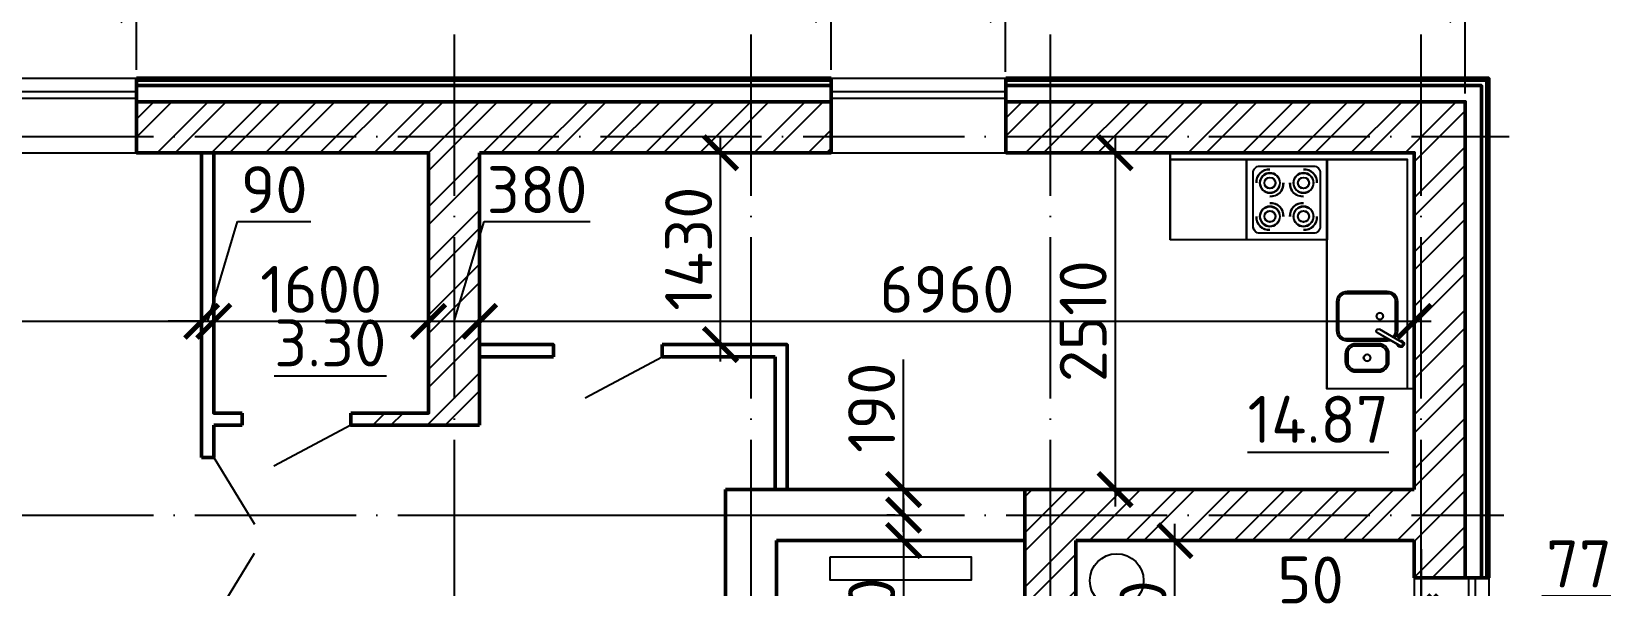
# Model space of a CAD drawing. Header units: millimetres. Extents: x -121275 to -95372, y 16759 to 40426.
# Drawn here: x -118445.9 to -118329, y 39531.3 to 39572.6 of the extents above; entities that cross this region are included whole.
import ezdxf

# ---------------------------------------------------------------- set-up
doc = ezdxf.new("R2010")
doc.units = ezdxf.units.MM
doc.header["$LTSCALE"] = 0.5
doc.linetypes.add('ACAD_ISO04W100', pattern=[30, 24, -3, 0, -3])
for name, color, linetype in [('kuhnja', 190, 'Continuous'), ('оси', 7, 'ACAD_ISO04W100'), ('размеры', 7, 'Continuous'), ('тонкие', 7, 'Continuous')]:
    doc.layers.add(name, color=color, linetype=linetype)
doc.layers.add('построения', color=6, linetype='Continuous', lineweight=25)
doc.layers.add('ТОНКИЕе', color=7, linetype='Continuous', lineweight=25)
doc.styles.add('Наклонный', font='isocpeur.ttf', dxfattribs={"height": 3.5})
doc.dimstyles.new('СТРОИТЕЛЬНЫЙ', dxfattribs={"dimtxt": 3.5, "dimasz": 2.5, "dimexe": 1.25, "dimexo": 0.625, "dimtad": 1, "dimdec": 0, "dimlfac": 100, "dimdsep": 46, "dimtxsty": 'Наклонный', "dimblk1": 'ARCHTICK', "dimblk2": 'ARCHTICK', "dimsah": 1, "dimcen": 0, "dimdle": 1.25, "dimadec": 0, "dimazin": 0, "dimtfac": 0.75, "dimtdec": 0, "dimtmove": 0, "dimatfit": 3, "dimldrblk": 'ARCHTICK', "dimfxl": 1, "dimtolj": 1, "dimtzin": 0, "dimarcsym": 0})

# ---------------------------------------------------------------- blocks, each defined once
blk = doc.blocks.new('_ArchTick')
at = {"color": 0, "linetype": 'ByBlock', "const_width": 0.15}
blk.add_lwpolyline([(-0.5, -0.5), (0.5, 0.5)], dxfattribs=at)
blk = doc.blocks.new('*D621')
at = {"layer": 'Defpoints', "color": 0, "transparency": 16777216}
for p in [(-118380.98, 39538.49), (-118368.04, 39538.49), (-118415.22, 39536.59)]:
    blk.add_point(p, dxfattribs=at)
at = {"layer": 'размеры', "color": 0, "lineweight": -2, "transparency": 16777216}
for p, q in [((-118380.98, 39538.49), (-118380.98, 39548.19)), ((-118368.66, 39538.49), (-118382.23, 39538.49)), ((-118380.98, 39535.34), (-118380.98, 39538.49)), ((-118414.59, 39536.59), (-118379.73, 39536.59))]:
    blk.add_line(p, q, dxfattribs=at)
at = {"layer": 'размеры', "color": 0, "lineweight": -2, "transparency": 16777216, "xscale": 2.5, "yscale": 2.5, "zscale": 2.5}
for p, rotation in [((-118380.98, 39538.49), 90), ((-118380.98, 39536.59), 270)]:
    blk.add_blockref('_ArchTick', p, dxfattribs=dict(at, rotation=rotation))
at = {"layer": 'размеры', "color": 0, "transparency": 16777216, "insert": (-118383.36, 39544.59), "char_height": 3.5, "attachment_point": 5, "rotation": 90, "style": 'Наклонный'}
blk.add_mtext('\\A1;190', dxfattribs=at)
blk = doc.blocks.new('*D622')
at = {"layer": 'Defpoints', "color": 0, "transparency": 16777216}
for p in [(-118380.98, 39536.59), (-118390.45, 39534.69), (-118380.98, 39534.69)]:
    blk.add_point(p, dxfattribs=at)
at = {"layer": 'размеры', "color": 0, "lineweight": -2, "transparency": 16777216}
for p, q in [((-118380.98, 39537.84), (-118380.98, 39534.69)), ((-118381.61, 39536.59), (-118382.23, 39536.59)), ((-118389.83, 39534.69), (-118379.73, 39534.69)), ((-118380.98, 39534.69), (-118380.98, 39524.99))]:
    blk.add_line(p, q, dxfattribs=at)
at = {"layer": 'размеры', "color": 0, "lineweight": -2, "transparency": 16777216, "xscale": 2.5, "yscale": 2.5, "zscale": 2.5}
for p, rotation in [((-118380.98, 39536.59), 90), ((-118380.98, 39534.69), 270)]:
    blk.add_blockref('_ArchTick', p, dxfattribs=dict(at, rotation=rotation))
at = {"layer": 'размеры', "color": 0, "transparency": 16777216, "insert": (-118383.36, 39528.59), "char_height": 3.5, "attachment_point": 5, "rotation": 90, "style": 'Наклонный'}
blk.add_mtext('\\A1;190', dxfattribs=at)
blk = doc.blocks.new('*D623')
at = {"layer": 'Defpoints', "color": 0, "transparency": 16777216}
for p in [(-118342.95, 39534.69), (-118342.45, 39534.69), (-118342.95, 39529.39)]:
    blk.add_point(p, dxfattribs=at)
at = {"layer": 'размеры', "color": 0, "lineweight": -2, "transparency": 16777216}
for p, q in [((-118342.95, 39534.06), (-118342.95, 39528.14)), ((-118342.45, 39534.06), (-118342.45, 39528.14)), ((-118342.95, 39529.39), (-118353.4, 39529.39)), ((-118342.45, 39529.39), (-118342.95, 39529.39)), ((-118342.45, 39529.39), (-118339.95, 39529.39))]:
    blk.add_line(p, q, dxfattribs=at)
at = {"layer": 'размеры', "color": 0, "lineweight": -2, "transparency": 16777216, "xscale": 2.5, "yscale": 2.5, "zscale": 2.5}
blk.add_blockref('_ArchTick', (-118342.95, 39529.39), dxfattribs=at)
at = {"layer": 'размеры', "color": 0, "lineweight": -2, "transparency": 16777216, "xscale": 2.5, "yscale": 2.5, "zscale": 2.5, "rotation": 180}
blk.add_blockref('_ArchTick', (-118342.45, 39529.39), dxfattribs=at)
at = {"layer": 'размеры', "color": 0, "transparency": 16777216, "insert": (-118350.68, 39531.76), "char_height": 3.5, "attachment_point": 5, "style": 'Наклонный'}
blk.add_mtext('\\A1;50', dxfattribs=at)
blk = doc.blocks.new('16')
at = {"layer": 'kuhnja', "color": 6, "linetype": 'Continuous'}
for p, q in [((1575831, -196148), (1574071, -196148)), ((1574071, -196148), (1574071, -196798)), ((1574071, -196198), (1575781, -196198)), ((1575781, -197965), (1575781, -196198)), ((1575831, -197965), (1575831, -196148)), ((1574071, -196798), (1575181, -196798)), ((1575181, -196798), (1575181, -197965)), ((1575181, -197965), (1575831, -197965))]:
    blk.add_line(p, q, dxfattribs=at)
at = {"layer": 'kuhnja', "color": 6}
for p, q in [((1574393, -196257), (1574489, -196423)), ((1574419, -196242), (1574515, -196408))]:
    blk.add_line(p, q, dxfattribs=at)
at = {"layer": 'kuhnja', "color": 6, "ltscale": 600}
for p, q in [((1575181, -196798), (1575181, -197398)), ((1575781, -196798), (1575181, -196798)), ((1575231, -196898), (1575231, -197298)), ((1575681, -196848), (1575281, -196848)), ((1575731, -197298), (1575731, -196898)), ((1575781, -197398), (1575781, -196798)), ((1575281, -197348), (1575681, -197348)), ((1575181, -197398), (1575781, -197398))]:
    blk.add_line(p, q, dxfattribs=at)
at = {"layer": 'kuhnja', "color": 6}
for points in [[(1574503, -196724), (1574723, -196724, 0.414214), (1574798, -196649), (1574798, -196349, 0.414214), (1574723, -196274), (1574503, -196274, 0.19677), (1574450, -196296)], [(1574503, -196709), (1574723, -196709, 0.414214), (1574783, -196649), (1574783, -196349, 0.414214), (1574723, -196289), (1574503, -196289, 0.213804), (1574458, -196309)], [(1574432, -196325, 0.084828), (1574428, -196349), (1574428, -196649, 0.414214), (1574503, -196724)], [(1574443, -196344, 0.024245), (1574443, -196349), (1574443, -196649, 0.414214), (1574503, -196709)]]:
    blk.add_lwpolyline(points, format="xyb", dxfattribs=at)
for points in [[(1574273, -196339), (1574333, -196339, -0.414214), (1574408, -196414), (1574408, -196584, -0.414214), (1574333, -196659), (1574273, -196659, -0.414214), (1574198, -196584), (1574198, -196414, -0.414214)], [(1574273, -196354), (1574333, -196354, -0.414214), (1574393, -196414), (1574393, -196584, -0.414214), (1574333, -196644), (1574273, -196644, -0.414214), (1574213, -196584), (1574213, -196414, -0.414214)]]:
    blk.add_lwpolyline(points, format="xyb", close=True, dxfattribs=at)
for centre in [(1574613, -196404), (1574303, -196499)]:
    blk.add_circle(centre, 25, dxfattribs=at)
at = {"layer": 'kuhnja', "color": 6, "ltscale": 600}
for centre in [(1575356, -196973), (1575606, -196973), (1575356, -197223), (1575606, -197223)]:
    blk.add_circle(centre, 75, dxfattribs=at)
at = {"layer": 'kuhnja', "color": 6}
for centre, radius, start, end in [((1574406, -196249), 25, 336.8699, 263.1301), ((1574406, -196249), 15, 30, 210), ((1574502, -196416), 15, 210, 30)]:
    blk.add_arc(centre, radius, start, end, dxfattribs=at)
at = {"layer": 'kuhnja', "color": 6, "ltscale": 600}
for centre, radius, start, end in [((1575281, -196898), 50, 90, 180), ((1575348, -196966), 93, 85.4974, 184.5026), ((1575356, -196973), 73.8, 0, 180), ((1575606, -196973), 73.8, 0, 180), ((1575613, -196966), 93, 355.4974, 94.5026), ((1575681, -196898), 50, 0, 90), ((1575356, -196973), 73.8, 180, 0), ((1575356, -196973), 41.3, 0, 180), ((1575356, -196973), 41.3, 180, 0), ((1575363, -196981), 93, 265.4974, 4.5026), ((1575598, -196981), 93, 175.4974, 274.5026), ((1575606, -196973), 73.8, 180, 0), ((1575606, -196973), 41.3, 0, 180), ((1575606, -196973), 41.3, 180, 0), ((1575363, -197216), 93, 355.4974, 94.5026), ((1575598, -197216), 93, 85.4974, 184.5026), ((1575348, -197231), 93, 175.4974, 274.5026), ((1575356, -197223), 73.8, 0, 180), ((1575356, -197223), 73.8, 180, 0), ((1575356, -197223), 41.3, 0, 180), ((1575356, -197223), 41.3, 180, 0), ((1575606, -197223), 73.8, 0, 180), ((1575606, -197223), 73.8, 180, 0), ((1575606, -197223), 41.3, 0, 180), ((1575606, -197223), 41.3, 180, 0), ((1575613, -197231), 93, 265.4974, 4.5026), ((1575281, -197298), 50, 180, 270), ((1575681, -197298), 50, 270, 0)]:
    blk.add_arc(centre, radius, start, end, dxfattribs=at)
blk = doc.blocks.new('*D792')
at = {"layer": 'Defpoints', "color": 0, "transparency": 16777216}
for p in [(-118438.1, 39574.62), (-118438.1, 39569.14), (-118459.1, 39567.64)]:
    blk.add_point(p, dxfattribs=at)
at = {"layer": 'размеры', "color": 0, "lineweight": -2, "transparency": 16777216}
for p, q in [((-118459.1, 39568.26), (-118459.1, 39575.87)), ((-118438.1, 39569.76), (-118438.1, 39575.87)), ((-118460.35, 39574.62), (-118436.85, 39574.62))]:
    blk.add_line(p, q, dxfattribs=at)
at = {"layer": 'размеры', "color": 0, "lineweight": -2, "transparency": 16777216, "xscale": 2.5, "yscale": 2.5, "zscale": 2.5, "rotation": 180}
blk.add_blockref('_ArchTick', (-118459.1, 39574.62), dxfattribs=at)
at = {"layer": 'размеры', "color": 0, "lineweight": -2, "transparency": 16777216, "xscale": 2.5, "yscale": 2.5, "zscale": 2.5}
blk.add_blockref('_ArchTick', (-118438.1, 39574.62), dxfattribs=at)
at = {"layer": 'размеры', "color": 0, "transparency": 16777216, "insert": (-118448.6, 39577), "char_height": 3.5, "attachment_point": 5, "style": 'Наклонный'}
blk.add_mtext('\\A1;2100', dxfattribs=at)
blk = doc.blocks.new('*D793')
at = {"layer": 'Defpoints', "color": 0, "transparency": 16777216}
for p in [(-118386.38, 39574.62), (-118438.1, 39569.14), (-118386.38, 39569.14)]:
    blk.add_point(p, dxfattribs=at)
at = {"layer": 'размеры', "color": 0, "lineweight": -2, "transparency": 16777216}
for p, q in [((-118438.1, 39569.76), (-118438.1, 39575.87)), ((-118386.38, 39569.76), (-118386.38, 39575.87)), ((-118439.35, 39574.62), (-118385.13, 39574.62))]:
    blk.add_line(p, q, dxfattribs=at)
at = {"layer": 'размеры', "color": 0, "lineweight": -2, "transparency": 16777216, "xscale": 2.5, "yscale": 2.5, "zscale": 2.5, "rotation": 180}
blk.add_blockref('_ArchTick', (-118438.1, 39574.62), dxfattribs=at)
at = {"layer": 'размеры', "color": 0, "lineweight": -2, "transparency": 16777216, "xscale": 2.5, "yscale": 2.5, "zscale": 2.5}
blk.add_blockref('_ArchTick', (-118386.38, 39574.62), dxfattribs=at)
at = {"layer": 'размеры', "color": 0, "transparency": 16777216, "insert": (-118412.24, 39577), "char_height": 3.5, "attachment_point": 5, "style": 'Наклонный'}
blk.add_mtext('\\A1;5190', dxfattribs=at)
blk = doc.blocks.new('*D794')
at = {"layer": 'Defpoints', "color": 0, "transparency": 16777216}
for p in [(-118373.38, 39574.62), (-118386.38, 39569.14), (-118373.38, 39568.99)]:
    blk.add_point(p, dxfattribs=at)
at = {"layer": 'размеры', "color": 0, "lineweight": -2, "transparency": 16777216}
for p, q in [((-118386.38, 39569.76), (-118386.38, 39575.87)), ((-118373.38, 39569.61), (-118373.38, 39575.87)), ((-118387.63, 39574.62), (-118372.13, 39574.62))]:
    blk.add_line(p, q, dxfattribs=at)
at = {"layer": 'размеры', "color": 0, "lineweight": -2, "transparency": 16777216, "xscale": 2.5, "yscale": 2.5, "zscale": 2.5, "rotation": 180}
blk.add_blockref('_ArchTick', (-118386.38, 39574.62), dxfattribs=at)
at = {"layer": 'размеры', "color": 0, "lineweight": -2, "transparency": 16777216, "xscale": 2.5, "yscale": 2.5, "zscale": 2.5}
blk.add_blockref('_ArchTick', (-118373.38, 39574.62), dxfattribs=at)
at = {"layer": 'размеры', "color": 0, "transparency": 16777216, "insert": (-118379.88, 39577), "char_height": 3.5, "attachment_point": 5, "style": 'Наклонный'}
blk.add_mtext('\\A1;1300', dxfattribs=at)
blk = doc.blocks.new('*D795')
at = {"layer": 'Defpoints', "color": 0, "transparency": 16777216}
for p in [(-118339.15, 39574.62), (-118373.38, 39568.99), (-118339.15, 39567.39)]:
    blk.add_point(p, dxfattribs=at)
at = {"layer": 'размеры', "color": 0, "lineweight": -2, "transparency": 16777216}
for p, q in [((-118373.38, 39569.61), (-118373.38, 39575.87)), ((-118339.15, 39568.01), (-118339.15, 39575.87)), ((-118374.63, 39574.62), (-118337.9, 39574.62))]:
    blk.add_line(p, q, dxfattribs=at)
at = {"layer": 'размеры', "color": 0, "lineweight": -2, "transparency": 16777216, "xscale": 2.5, "yscale": 2.5, "zscale": 2.5, "rotation": 180}
blk.add_blockref('_ArchTick', (-118373.38, 39574.62), dxfattribs=at)
at = {"layer": 'размеры', "color": 0, "lineweight": -2, "transparency": 16777216, "xscale": 2.5, "yscale": 2.5, "zscale": 2.5}
blk.add_blockref('_ArchTick', (-118339.15, 39574.62), dxfattribs=at)
at = {"layer": 'размеры', "color": 0, "transparency": 16777216, "insert": (-118356.27, 39577), "char_height": 3.5, "attachment_point": 5, "style": 'Наклонный'}
blk.add_mtext('\\A1;3370', dxfattribs=at)
blk = doc.blocks.new('*D796')
at = {"layer": 'Defpoints', "color": 0, "transparency": 16777216}
for p in [(-118331.99, 39526.12), (-118339.15, 39519.99), (-118331.99, 39519.99)]:
    blk.add_point(p, dxfattribs=at)
at = {"layer": 'размеры', "color": 0, "lineweight": -2, "transparency": 16777216}
for p, q in [((-118335.57, 39526.12), (-118333.43, 39530.58)), ((-118333.43, 39530.58), (-118325.53, 39530.58)), ((-118339.15, 39520.61), (-118339.15, 39527.37)), ((-118331.99, 39520.61), (-118331.99, 39527.37)), ((-118340.4, 39526.12), (-118330.74, 39526.12))]:
    blk.add_line(p, q, dxfattribs=at)
at = {"layer": 'размеры', "color": 0, "lineweight": -2, "transparency": 16777216, "xscale": 2.5, "yscale": 2.5, "zscale": 2.5, "rotation": 180}
blk.add_blockref('_ArchTick', (-118339.15, 39526.12), dxfattribs=at)
at = {"layer": 'размеры', "color": 0, "lineweight": -2, "transparency": 16777216, "xscale": 2.5, "yscale": 2.5, "zscale": 2.5}
blk.add_blockref('_ArchTick', (-118331.99, 39526.12), dxfattribs=at)
at = {"layer": 'размеры', "color": 0, "transparency": 16777216, "insert": (-118329.48, 39532.95), "char_height": 3.5, "attachment_point": 5, "style": 'Наклонный'}
blk.add_mtext('\\A1;770', dxfattribs=at)
blk = doc.blocks.new('*D843')
at = {"layer": 'Defpoints', "color": 0, "transparency": 16777216}
for p in [(-118485.25, 39563.59), (-118433.25, 39563.59), (-118433.25, 39551.03)]:
    blk.add_point(p, dxfattribs=at)
at = {"layer": 'размеры', "color": 0, "lineweight": -2, "transparency": 16777216}
for p, q in [((-118485.25, 39562.96), (-118485.25, 39549.78)), ((-118433.25, 39562.96), (-118433.25, 39549.78)), ((-118486.5, 39551.03), (-118432, 39551.03))]:
    blk.add_line(p, q, dxfattribs=at)
at = {"layer": 'размеры', "color": 0, "lineweight": -2, "transparency": 16777216, "xscale": 2.5, "yscale": 2.5, "zscale": 2.5, "rotation": 180}
blk.add_blockref('_ArchTick', (-118485.25, 39551.03), dxfattribs=at)
at = {"layer": 'размеры', "color": 0, "lineweight": -2, "transparency": 16777216, "xscale": 2.5, "yscale": 2.5, "zscale": 2.5}
blk.add_blockref('_ArchTick', (-118433.25, 39551.03), dxfattribs=at)
at = {"layer": 'размеры', "color": 0, "transparency": 16777216, "insert": (-118459.25, 39553.41), "char_height": 3.5, "attachment_point": 5, "style": 'Наклонный'}
blk.add_mtext('\\A1;5200', dxfattribs=at)
blk = doc.blocks.new('*D844')
at = {"layer": 'Defpoints', "color": 0, "transparency": 16777216}
for p in [(-118433.25, 39563.59), (-118432.35, 39551.03), (-118432.35, 39551.03)]:
    blk.add_point(p, dxfattribs=at)
at = {"layer": 'размеры', "color": 0, "lineweight": -2, "transparency": 16777216}
for p, q in [((-118433.25, 39562.96), (-118433.25, 39549.78)), ((-118432.8, 39551.03), (-118430.57, 39558.47)), ((-118430.57, 39558.47), (-118425.12, 39558.47)), ((-118432.35, 39551.66), (-118432.35, 39552.28)), ((-118433.25, 39551.03), (-118435.75, 39551.03)), ((-118433.25, 39551.03), (-118432.35, 39551.03)), ((-118433.25, 39551.03), (-118432.35, 39551.03)), ((-118432.35, 39551.03), (-118429.85, 39551.03))]:
    blk.add_line(p, q, dxfattribs=at)
at = {"layer": 'размеры', "color": 0, "lineweight": -2, "transparency": 16777216, "xscale": 2.5, "yscale": 2.5, "zscale": 2.5}
blk.add_blockref('_ArchTick', (-118433.25, 39551.03), dxfattribs=at)
at = {"layer": 'размеры', "color": 0, "lineweight": -2, "transparency": 16777216, "xscale": 2.5, "yscale": 2.5, "zscale": 2.5, "rotation": 180}
blk.add_blockref('_ArchTick', (-118432.35, 39551.03), dxfattribs=at)
at = {"layer": 'размеры', "color": 0, "transparency": 16777216, "insert": (-118427.85, 39560.84), "char_height": 3.5, "attachment_point": 5, "style": 'Наклонный'}
blk.add_mtext('\\A1;90', dxfattribs=at)
blk = doc.blocks.new('*D845')
at = {"layer": 'Defpoints', "color": 0, "transparency": 16777216}
for p in [(-118416.35, 39553.89), (-118432.35, 39551.03), (-118416.35, 39551.03)]:
    blk.add_point(p, dxfattribs=at)
at = {"layer": 'размеры', "color": 0, "lineweight": -2, "transparency": 16777216}
for p, q in [((-118416.35, 39553.26), (-118416.35, 39549.78)), ((-118432.35, 39551.66), (-118432.35, 39552.28)), ((-118433.6, 39551.03), (-118415.1, 39551.03))]:
    blk.add_line(p, q, dxfattribs=at)
at = {"layer": 'размеры', "color": 0, "lineweight": -2, "transparency": 16777216, "xscale": 2.5, "yscale": 2.5, "zscale": 2.5, "rotation": 180}
blk.add_blockref('_ArchTick', (-118432.35, 39551.03), dxfattribs=at)
at = {"layer": 'размеры', "color": 0, "lineweight": -2, "transparency": 16777216, "xscale": 2.5, "yscale": 2.5, "zscale": 2.5}
blk.add_blockref('_ArchTick', (-118416.35, 39551.03), dxfattribs=at)
at = {"layer": 'размеры', "color": 0, "transparency": 16777216, "insert": (-118424.35, 39553.41), "char_height": 3.5, "attachment_point": 5, "style": 'Наклонный'}
blk.add_mtext('\\A1;1600', dxfattribs=at)
blk = doc.blocks.new('*D846')
at = {"layer": 'Defpoints', "color": 0, "transparency": 16777216}
for p in [(-118416.35, 39553.89), (-118412.55, 39551.03), (-118412.55, 39549.29)]:
    blk.add_point(p, dxfattribs=at)
at = {"layer": 'размеры', "color": 0, "lineweight": -2, "transparency": 16777216}
for p, q in [((-118414.45, 39551.03), (-118412.22, 39558.47)), ((-118412.22, 39558.47), (-118404.32, 39558.47)), ((-118416.35, 39553.26), (-118416.35, 39549.78)), ((-118412.55, 39549.91), (-118412.55, 39552.28)), ((-118417.6, 39551.03), (-118411.3, 39551.03))]:
    blk.add_line(p, q, dxfattribs=at)
at = {"layer": 'размеры', "color": 0, "lineweight": -2, "transparency": 16777216, "xscale": 2.5, "yscale": 2.5, "zscale": 2.5, "rotation": 180}
blk.add_blockref('_ArchTick', (-118416.35, 39551.03), dxfattribs=at)
at = {"layer": 'размеры', "color": 0, "lineweight": -2, "transparency": 16777216, "xscale": 2.5, "yscale": 2.5, "zscale": 2.5}
blk.add_blockref('_ArchTick', (-118412.55, 39551.03), dxfattribs=at)
at = {"layer": 'размеры', "color": 0, "transparency": 16777216, "insert": (-118408.27, 39560.84), "char_height": 3.5, "attachment_point": 5, "style": 'Наклонный'}
blk.add_mtext('\\A1;380', dxfattribs=at)
blk = doc.blocks.new('*D847')
at = {"layer": 'Defpoints', "color": 0, "transparency": 16777216}
for p in [(-118342.95, 39551.04), (-118342.95, 39551.03), (-118412.55, 39549.29)]:
    blk.add_point(p, dxfattribs=at)
at = {"layer": 'размеры', "color": 0, "lineweight": -2, "transparency": 16777216}
for p, q in [((-118412.55, 39549.91), (-118412.55, 39552.28)), ((-118413.8, 39551.03), (-118341.7, 39551.03)), ((-118342.95, 39550.41), (-118342.95, 39549.78))]:
    blk.add_line(p, q, dxfattribs=at)
at = {"layer": 'размеры', "color": 0, "lineweight": -2, "transparency": 16777216, "xscale": 2.5, "yscale": 2.5, "zscale": 2.5, "rotation": 180}
blk.add_blockref('_ArchTick', (-118412.55, 39551.03), dxfattribs=at)
at = {"layer": 'размеры', "color": 0, "lineweight": -2, "transparency": 16777216, "xscale": 2.5, "yscale": 2.5, "zscale": 2.5}
blk.add_blockref('_ArchTick', (-118342.95, 39551.03), dxfattribs=at)
at = {"layer": 'размеры', "color": 0, "transparency": 16777216, "insert": (-118377.75, 39553.41), "char_height": 3.5, "attachment_point": 5, "style": 'Наклонный'}
blk.add_mtext('\\A1;6960', dxfattribs=at)
blk = doc.blocks.new('*D865')
at = {"layer": 'Defpoints', "color": 0, "transparency": 16777216}
for p in [(-118368.15, 39534.69), (-118342.95, 39534.69), (-118342.95, 39522.82)]:
    blk.add_point(p, dxfattribs=at)
at = {"layer": 'размеры', "color": 0, "lineweight": -2, "transparency": 16777216}
for p, q in [((-118368.15, 39534.06), (-118368.15, 39521.57)), ((-118342.95, 39534.06), (-118342.95, 39521.57)), ((-118369.4, 39522.82), (-118341.7, 39522.82))]:
    blk.add_line(p, q, dxfattribs=at)
at = {"layer": 'размеры', "color": 0, "lineweight": -2, "transparency": 16777216, "xscale": 2.5, "yscale": 2.5, "zscale": 2.5, "rotation": 180}
blk.add_blockref('_ArchTick', (-118368.15, 39522.82), dxfattribs=at)
at = {"layer": 'размеры', "color": 0, "lineweight": -2, "transparency": 16777216, "xscale": 2.5, "yscale": 2.5, "zscale": 2.5}
blk.add_blockref('_ArchTick', (-118342.95, 39522.82), dxfattribs=at)
at = {"layer": 'размеры', "color": 0, "transparency": 16777216, "insert": (-118355.55, 39525.2), "char_height": 3.5, "attachment_point": 5, "style": 'Наклонный'}
blk.add_mtext('\\A1;2520', dxfattribs=at)
blk = doc.blocks.new('*D866')
at = {"layer": 'Defpoints', "color": 0, "transparency": 16777216}
for p in [(-118360.77, 39534.69), (-118355.55, 39534.69), (-118357.18, 39519.69)]:
    blk.add_point(p, dxfattribs=at)
at = {"layer": 'размеры', "color": 0, "lineweight": -2, "transparency": 16777216}
for p, q in [((-118360.77, 39518.44), (-118360.77, 39535.94)), ((-118356.18, 39534.69), (-118362.02, 39534.69)), ((-118357.81, 39519.69), (-118362.02, 39519.69))]:
    blk.add_line(p, q, dxfattribs=at)
at = {"layer": 'размеры', "color": 0, "lineweight": -2, "transparency": 16777216, "xscale": 2.5, "yscale": 2.5, "zscale": 2.5}
for p, rotation in [((-118360.77, 39534.69), 90), ((-118360.77, 39519.69), 270)]:
    blk.add_blockref('_ArchTick', p, dxfattribs=dict(at, rotation=rotation))
at = {"layer": 'размеры', "color": 0, "transparency": 16777216, "insert": (-118363.15, 39527.19), "char_height": 3.5, "attachment_point": 5, "rotation": 90, "style": 'Наклонный'}
blk.add_mtext('\\A1;1500', dxfattribs=at)
blk = doc.blocks.new('*D917')
at = {"layer": 'Defpoints', "color": 0, "transparency": 16777216}
for p in [(-118394.61, 39563.59), (-118386.38, 39563.59), (-118389.65, 39549.29)]:
    blk.add_point(p, dxfattribs=at)
at = {"layer": 'размеры', "color": 0, "lineweight": -2, "transparency": 16777216}
for p, q in [((-118394.61, 39548.04), (-118394.61, 39564.84)), ((-118387, 39563.59), (-118395.86, 39563.59)), ((-118390.28, 39549.29), (-118395.86, 39549.29))]:
    blk.add_line(p, q, dxfattribs=at)
at = {"layer": 'размеры', "color": 0, "lineweight": -2, "transparency": 16777216, "xscale": 2.5, "yscale": 2.5, "zscale": 2.5}
for p, rotation in [((-118394.61, 39563.59), 90), ((-118394.61, 39549.29), 270)]:
    blk.add_blockref('_ArchTick', p, dxfattribs=dict(at, rotation=rotation))
at = {"layer": 'размеры', "color": 0, "transparency": 16777216, "insert": (-118396.99, 39556.44), "char_height": 3.5, "attachment_point": 5, "rotation": 90, "style": 'Наклонный'}
blk.add_mtext('\\A1;1430', dxfattribs=at)
blk = doc.blocks.new('*D918')
at = {"layer": 'Defpoints', "color": 0, "transparency": 16777216}
for p in [(-118373.38, 39563.59), (-118375.45, 39538.49), (-118365.23, 39538.49)]:
    blk.add_point(p, dxfattribs=at)
at = {"layer": 'размеры', "color": 0, "lineweight": -2, "transparency": 16777216}
for p, q in [((-118365.23, 39564.84), (-118365.23, 39537.24)), ((-118372.75, 39563.59), (-118363.98, 39563.59)), ((-118374.82, 39538.49), (-118363.98, 39538.49))]:
    blk.add_line(p, q, dxfattribs=at)
at = {"layer": 'размеры', "color": 0, "lineweight": -2, "transparency": 16777216, "xscale": 2.5, "yscale": 2.5, "zscale": 2.5}
for p, rotation in [((-118365.23, 39563.59), 90), ((-118365.23, 39538.49), 270)]:
    blk.add_blockref('_ArchTick', p, dxfattribs=dict(at, rotation=rotation))
at = {"layer": 'размеры', "color": 0, "transparency": 16777216, "insert": (-118367.61, 39551.04), "char_height": 3.5, "attachment_point": 5, "rotation": 90, "style": 'Наклонный'}
blk.add_mtext('\\A1;2510', dxfattribs=at)

msp = doc.modelspace()

# ---------------------------------------------------------------- hatches: boundary and pattern name
at = {"layer": 'тонкие', "transparency": 33554687}
h = msp.add_hatch(dxfattribs=at)
h.set_pattern_fill('ANSI32', scale=0.3)
h.set_pattern_definition([(45, (1722.8638, 1044.5907), (-2.02055763, 2.02055763), []), (45, (1724.2108, 1044.5907), (-2.02055763, 2.02055763), [])])
h.paths.add_polyline_path([(-118414.453, 39567.39), (-118438.1, 39567.39), (-118438.1, 39564.79), (-118414.453, 39564.79)])
h.paths.add_polyline_path([(-118392.353, 39567.39), (-118414.453, 39567.39), (-118414.453, 39564.79), (-118392.353, 39564.79)])
h.paths.add_polyline_path([(-118414.453, 39564.79), (-118438.1, 39564.79), (-118438.1, 39563.59), (-118433.253, 39563.59), (-118416.353, 39563.59), (-118416.353, 39544.19), (-118422.137, 39544.19), (-118422.137, 39543.29), (-118416.353, 39543.29), (-118414.453, 39543.29)])
h.paths.add_polyline_path([(-118392.353, 39564.79), (-118414.453, 39564.79), (-118414.453, 39543.29), (-118412.553, 39543.29), (-118412.553, 39563.59), (-118392.353, 39563.59)])
h.paths.add_polyline_path([(-118386.378, 39567.39), (-118392.353, 39567.39), (-118392.353, 39564.79), (-118386.378, 39564.79)])
h.paths.add_polyline_path([(-118386.378, 39564.79), (-118392.353, 39564.79), (-118392.353, 39563.59), (-118390.553, 39563.59), (-118386.378, 39563.59), (-118386.378, 39564.144)])
h.paths.add_polyline_path([(-118370.053, 39567.39), (-118373.378, 39567.39), (-118373.378, 39564.79), (-118370.053, 39564.79)])
h.paths.add_polyline_path([(-118370.053, 39564.79), (-118373.378, 39564.79), (-118373.378, 39563.59), (-118370.053, 39563.59)])
h.paths.add_polyline_path([(-118342.453, 39567.39), (-118370.053, 39567.39), (-118370.053, 39564.79), (-118342.453, 39564.79)])
h.paths.add_polyline_path([(-118342.453, 39564.79), (-118370.053, 39564.79), (-118370.053, 39563.59), (-118342.953, 39563.59), (-118342.953, 39538.49), (-118371.938, 39538.49), (-118371.938, 39536.59), (-118342.453, 39536.59)])
h.paths.add_polyline_path([(-118339.153, 39567.39), (-118342.453, 39567.39), (-118342.453, 39564.79), (-118339.153, 39564.79)])
h.paths.add_polyline_path([(-118339.153, 39563.49), (-118339.153, 39564.79), (-118342.453, 39564.79), (-118342.453, 39536.59), (-118339.153, 39536.59)])
h.paths.add_polyline_path([(-118339.153, 39536.59), (-118342.453, 39536.59), (-118342.453, 39531.921), (-118339.153, 39531.921), (-118339.153, 39532.921)])
h.paths.add_polyline_path([(-118342.453, 39536.59), (-118371.953, 39536.59), (-118371.953, 39517.39), (-118368.153, 39517.39), (-118368.153, 39519.69), (-118368.153, 39534.69), (-118342.953, 39534.69), (-118342.953, 39531.921), (-118342.453, 39531.921)])
h.paths.add_polyline_path([(-118339.153, 39523.921), (-118342.453, 39523.921), (-118342.453, 39517.39), (-118331.987, 39517.39), (-118331.987, 39519.99), (-118339.153, 39519.99)])
h.paths.add_polyline_path([(-118342.453, 39523.921), (-118342.953, 39523.921), (-118342.953, 39517.39), (-118342.453, 39517.39)], flags=17)

# ---------------------------------------------------------------- linework, layer by layer
at = {"layer": 'оси', "color": 7}
for points in [[(-118414.453, 39572.39), (-118414.453, 39456.39)], [(-118392.353, 39572.39), (-118392.353, 39382.39)], [(-118370.053, 39572.39), (-118370.053, 39382.39)], [(-118342.453, 39572.39), (-118342.453, 39382.39)], [(-118494.149, 39564.79), (-118335.892, 39564.79)], [(-118494.149, 39536.59), (-118336.285, 39536.59)]]:
    msp.add_lwpolyline(points, dxfattribs=at)
at = {"layer": 'построения', "color": 7, "lineweight": 50}
for p, q in [((-118392.353, 39538.49), (-118394.253, 39538.49)), ((-118394.253, 39538.49), (-118394.253, 39516.138)), ((-118342.953, 39538.49), (-118393.12, 39538.49)), ((-118393.12, 39538.49), (-118392.353, 39538.49)), ((-118371.953, 39538.49), (-118371.953, 39505.99)), ((-118390.453, 39534.69), (-118390.453, 39516.647)), ((-118371.953, 39534.69), (-118390.453, 39534.69)), ((-118342.953, 39534.69), (-118368.153, 39534.69)), ((-118368.153, 39534.69), (-118368.153, 39477.49))]:
    msp.add_line(p, q, dxfattribs=at)
for points in [[(-118386.378, 39567.39), (-118438.1, 39567.39)], [(-118339.153, 39531.921), (-118339.153, 39563.49), (-118339.153, 39567.39), (-118373.378, 39567.39)], [(-118416.353, 39563.59), (-118438.1, 39563.59)], [(-118416.353, 39544.19), (-118416.353, 39563.59), (-118416.353, 39563.59)], [(-118412.553, 39563.59), (-118412.553, 39543.29)], [(-118386.378, 39563.59), (-118412.553, 39563.59)], [(-118342.953, 39538.49), (-118342.953, 39563.59), (-118342.953, 39563.59), (-118342.953, 39563.59), (-118373.378, 39563.59)], [(-118394.253, 39538.49), (-118394.253, 39505.99), (-118386.713, 39505.99)], [(-118342.953, 39531.921), (-118342.953, 39534.69)]]:
    msp.add_lwpolyline(points, dxfattribs=at)
at = {"layer": 'ТОНКИЕе', "color": 7}
for points in [[(-118459.1, 39569.14), (-118459.1, 39568.14), (-118438.1, 39568.14), (-118438.1, 39568.14), (-118438.1, 39567.64), (-118459.1, 39567.64)], [(-118459.1, 39569.14), (-118438.1, 39569.14)], [(-118386.378, 39569.14), (-118373.378, 39569.14)], [(-118386.378, 39569.14), (-118386.378, 39568.14), (-118373.378, 39568.14), (-118373.378, 39568.14), (-118373.378, 39567.64), (-118386.378, 39567.64)], [(-118459.1, 39563.59), (-118438.1, 39563.59)], [(-118386.378, 39563.59), (-118373.378, 39563.59)], [(-118398.953, 39548.362), (-118404.684, 39545.311)], [(-118422.137, 39543.29), (-118427.868, 39540.239)], [(-118432.353, 39540.893), (-118429.321, 39535.922)], [(-118368.153, 39534.69), (-118368.153, 39519.69), (-118357.183, 39519.69)], [(-118432.353, 39528.793), (-118429.321, 39533.764)], [(-118342.953, 39531.921), (-118342.953, 39523.921)], [(-118337.403, 39531.921), (-118337.403, 39523.921), (-118338.403, 39523.921), (-118338.403, 39531.921), (-118338.903, 39531.921), (-118338.903, 39523.921)]]:
    msp.add_lwpolyline(points, dxfattribs=at)
at = {"layer": 'ТОНКИЕе', "color": 7, "lineweight": 50}
for points in [[(-118438.1, 39569.14), (-118438.1, 39563.59)], [(-118422.137, 39544.19), (-118422.137, 39543.29)]]:
    msp.add_lwpolyline(points, close=True, dxfattribs=at)
for points in [[(-118438.1, 39569.14), (-118386.378, 39569.14)], [(-118386.378, 39569.14), (-118386.378, 39564.144), (-118386.378, 39563.59)], [(-118373.378, 39563.59), (-118373.378, 39569.14)], [(-118373.378, 39569.14), (-118337.553, 39569.14), (-118337.403, 39569.14), (-118337.403, 39531.921)], [(-118438.1, 39568.99), (-118386.378, 39568.99)], [(-118438.1, 39568.59), (-118386.378, 39568.59)], [(-118373.378, 39568.99), (-118337.953, 39568.99), (-118337.553, 39568.99), (-118337.553, 39531.921)], [(-118373.378, 39568.59), (-118339.153, 39568.59), (-118337.953, 39568.59), (-118337.953, 39531.921)], [(-118414.453, 39567.39), (-118438.1, 39567.39)], [(-118438.1, 39563.59), (-118433.253, 39563.59), (-118433.253, 39540.893)], [(-118432.353, 39563.59), (-118432.353, 39544.19), (-118430.237, 39544.19)], [(-118432.353, 39544.19), (-118432.353, 39563.59)], [(-118412.553, 39549.29), (-118407.053, 39549.29), (-118407.053, 39548.39)], [(-118398.953, 39548.362), (-118398.953, 39549.29)], [(-118398.953, 39549.29), (-118390.553, 39549.29)], [(-118390.553, 39549.29), (-118389.653, 39549.29), (-118389.653, 39538.49)], [(-118407.053, 39548.39), (-118412.553, 39548.39)], [(-118390.553, 39548.39), (-118398.953, 39548.39)], [(-118390.553, 39548.39), (-118390.553, 39538.49)], [(-118432.353, 39543.29), (-118432.353, 39540.893), (-118433.253, 39540.893)], [(-118432.353, 39540.893), (-118432.353, 39543.29)], [(-118430.237, 39543.29), (-118432.353, 39543.29)], [(-118430.237, 39544.19), (-118430.237, 39543.29)], [(-118422.137, 39544.19), (-118416.353, 39544.19), (-118416.353, 39544.19)], [(-118416.353, 39543.29), (-118422.137, 39543.29)], [(-118416.353, 39543.29), (-118412.553, 39543.29)], [(-118339.153, 39531.921), (-118339.153, 39532.921), (-118339.153, 39531.921), (-118339.153, 39532.921), (-118339.153, 39531.921), (-118340.153, 39531.921)], [(-118342.953, 39531.921), (-118339.153, 39531.921), (-118337.403, 39531.921)]]:
    msp.add_lwpolyline(points, dxfattribs=at)
at = {"layer": 'ТОНКИЕе'}
msp.add_lwpolyline([(-118342.953, 39545.989), (-118343.453, 39545.989), (-118343.453, 39563.09), (-118361.115, 39563.09), (-118361.115, 39563.59), (-118342.953, 39563.59), (-118342.953, 39545.989), (-118349.453, 39545.989), (-118349.453, 39563.09), (-118349.453, 39557.09), (-118361.115, 39557.09), (-118361.115, 39563.09), (-118355.453, 39563.09), (-118355.453, 39557.09)], dxfattribs=at)
for points in [[(-118354.953, 39558.09), (-118354.953, 39562.09, -0.1989124), (-118354.806, 39562.443, -0.1989124), (-118354.453, 39562.59, 0), (-118354.453, 39562.59), (-118350.453, 39562.59, -0.1989124), (-118350.099, 39562.443, -0.1989124), (-118349.953, 39562.09), (-118349.953, 39558.09, -0.1989124), (-118350.099, 39557.736, -0.1989124), (-118350.453, 39557.59), (-118354.453, 39557.59, -0.4142136), (-118354.953, 39558.09, -1)], [(-118348.713, 39550.312), (-118348.713, 39552.512, -0.1989124), (-118348.493, 39553.043, -0.1989124), (-118347.963, 39553.262), (-118344.963, 39553.262, -0.1989124), (-118344.433, 39553.043, -0.1989124), (-118344.213, 39552.512), (-118344.213, 39550.312, -0.1967695), (-118344.428, 39549.786, 2.386329), (-118344.428, 39549.786, -1)], [(-118348.563, 39550.312), (-118348.563, 39552.512, -0.1989124), (-118348.387, 39552.937, -0.1989124), (-118347.963, 39553.112), (-118344.963, 39553.112, -0.1989124), (-118344.539, 39552.937, -0.1989124), (-118344.363, 39552.512), (-118344.363, 39550.312, -0.1057076), (-118344.415, 39550.067, -0.1057076), (-118344.564, 39549.865, -2.2316855)], [(-118344.714, 39549.605, -0.0423382), (-118344.963, 39549.562), (-118347.963, 39549.562, -0.1989124), (-118348.493, 39549.782, -0.1989124), (-118348.713, 39550.312, -206164178550.2262878)], [(-118344.905, 39549.715), (-118344.963, 39549.712), (-118347.963, 39549.712, -0.1989124), (-118348.387, 39549.888, -0.1989124), (-118348.563, 39550.312, -1)], [(-118345.701, 39550.175, -0.3712413), (-118345.756, 39550.38, -0.3460954), (-118345.551, 39550.435), (-118344.061, 39549.575), (-118343.888, 39549.475, -0.4142136), (-118343.833, 39549.27, -0.4142136), (-118344.038, 39549.215, 0), (-118344.211, 39549.315), (-118345.701, 39550.175)], [(-118347.313, 39549.362), (-118345.613, 39549.362, -0.1989124), (-118345.083, 39549.143, -0.1989124), (-118344.863, 39548.612), (-118344.863, 39548.012, -0.1989124), (-118345.083, 39547.482, -0.1989124), (-118345.613, 39547.262), (-118347.313, 39547.262, -0.1989124), (-118347.843, 39547.482, -0.1989124), (-118348.063, 39548.012), (-118348.063, 39548.612, -0.1989124), (-118347.843, 39549.143, -0.1989124), (-118347.313, 39549.362, -1)], [(-118347.313, 39549.212), (-118345.613, 39549.212, -0.1989124), (-118345.189, 39549.037, -0.1989124), (-118345.013, 39548.612), (-118345.013, 39548.012, -0.1989124), (-118345.189, 39547.588, -0.1989124), (-118345.613, 39547.412), (-118347.313, 39547.412, -0.1989124), (-118347.737, 39547.588, -0.1989124), (-118347.913, 39548.012), (-118347.913, 39548.612, -0.1989124), (-118347.737, 39549.037, -0.1989124), (-118347.313, 39549.212, -1)], [(-118344.061, 39549.575, -3), (-118344.211, 39549.315, 16.660254)]]:
    msp.add_lwpolyline(points, format="xyb", dxfattribs=at)
at = {"layer": 'ТОНКИЕе', "color": 7}
msp.add_lwpolyline([(-118386.451, 39533.486), (-118375.946, 39533.486), (-118375.946, 39531.737), (-118386.451, 39531.737)], close=True, dxfattribs=at)
at = {"layer": 'ТОНКИЕе'}
for centre, radius in [((-118353.703, 39561.34), 0.738), ((-118351.203, 39561.34), 0.738), ((-118353.703, 39561.34), 0.412), ((-118351.203, 39561.34), 0.412), ((-118353.703, 39558.84), 0.738), ((-118353.703, 39558.84), 0.412), ((-118351.203, 39558.84), 0.738), ((-118351.203, 39558.84), 0.412), ((-118345.513, 39551.412), 0.249), ((-118346.463, 39548.312), 0.258)]:
    msp.add_circle(centre, radius, dxfattribs=at)
at = {"layer": 'ТОНКИЕе', "color": 7}
msp.add_circle((-118365.111, 39531.709), 2, dxfattribs=at)
at = {"layer": 'ТОНКИЕе'}
for centre, start, end in [((-118353.776, 39561.413), 85.49745, 184.50255), ((-118351.13, 39561.413), 355.49745, 94.50255), ((-118353.63, 39561.267), 265.49745, 4.50255), ((-118351.276, 39561.267), 175.49745, 274.50255), ((-118353.63, 39558.913), 355.49745, 94.50255), ((-118351.276, 39558.913), 85.49745, 184.50255), ((-118353.776, 39558.767), 175.49745, 274.50255), ((-118351.13, 39558.767), 265.49745, 4.50255)]:
    msp.add_arc(centre, 0.93, start, end, dxfattribs=at)

# ---------------------------------------------------------------- block references
at = {"color": 7, "lineweight": 20, "xscale": -0.01, "yscale": 0.01, "zscale": 0.01, "rotation": 270}
msp.add_blockref('16', (-116381.469, 23805.283), dxfattribs=at)

# ---------------------------------------------------------------- texts
at = {"color": 7, "char_height": 3.5, "attachment_point": 1, "style": 'Наклонный'}
for s, insert in [('{\\fISOCPEUR|b1|i0|c204|p34;\\L3.30}', (-118427.852, 39551.169)), ('{\\fISOCPEUR|b1|i0|c204|p34;\\L14.87}', (-118355.36, 39545.475))]:
    msp.add_mtext_dynamic_manual_height_columns(s, width=11, gutter_width=35, heights=[0], dxfattribs=dict(at, insert=insert))

# ---------------------------------------------------------------- dimensions: what is measured, and where the dimension line sits
at = {"layer": 'размеры', "color": 7}
for base, p1, p2, picture, middle in [((-118438.1, 39574.623), (-118459.1, 39567.64), (-118438.1, 39569.14), '*D792', (-118448.6, 39576.998)), ((-118373.378, 39574.623), (-118386.378, 39569.14), (-118373.378, 39568.99), '*D794', (-118379.878, 39576.998)), ((-118432.353, 39551.03), (-118433.253, 39563.59), (-118432.353, 39551.03), '*D844', (-118429.946, 39560.843)), ((-118412.553, 39551.03), (-118416.353, 39553.89), (-118412.553, 39549.29), '*D846', (-118411.596, 39560.843)), ((-118416.353, 39551.03), (-118432.353, 39551.03), (-118416.353, 39553.89), '*D845', (-118424.353, 39553.405)), ((-118342.953, 39551.03), (-118412.553, 39549.29), (-118342.953, 39551.04), '*D847', (-118377.753, 39553.405))]:
    dim = msp.add_linear_dim(base=base, p1=p1, p2=p2, dimstyle='СТРОИТЕЛЬНЫЙ', override={"dimtmove": 1}, dxfattribs=at)
    dim.commit()
    dim.dimension.update_dxf_attribs({"geometry": picture, "text_midpoint": middle})
for base, p1, p2, text, picture, middle in [((-118386.378, 39574.623), (-118438.1, 39569.14), (-118386.378, 39569.14), '5190', '*D793', (-118412.239, 39576.998)), ((-118339.153, 39574.623), (-118373.378, 39568.99), (-118339.153, 39567.39), '3370', '*D795', (-118356.265, 39576.998))]:
    dim = msp.add_linear_dim(base=base, p1=p1, p2=p2, text=text, dimstyle='СТРОИТЕЛЬНЫЙ', override={"dimtmove": 1}, dxfattribs=at)
    dim.commit()
    dim.dimension.update_dxf_attribs({"geometry": picture, "text_midpoint": middle})
for base, p1, p2, picture, middle in [((-118394.613, 39563.59), (-118389.653, 39549.29), (-118386.378, 39563.59), '*D917', (-118396.988, 39556.44)), ((-118365.233, 39538.49), (-118373.378, 39563.59), (-118375.446, 39538.49), '*D918', (-118367.608, 39551.04)), ((-118380.981, 39538.49), (-118415.217, 39536.59), (-118368.036, 39538.49), '*D621', (-118383.356, 39544.59)), ((-118380.981, 39534.69), (-118380.981, 39536.59), (-118390.453, 39534.69), '*D622', (-118383.356, 39528.59)), ((-118360.771, 39534.69), (-118357.183, 39519.69), (-118355.553, 39534.69), '*D866', (-118363.146, 39527.19))]:
    dim = msp.add_linear_dim(base=base, p1=p1, p2=p2, angle=90, dimstyle='СТРОИТЕЛЬНЫЙ', dxfattribs=at)
    dim.commit()
    dim.dimension.update_dxf_attribs({"geometry": picture, "text_midpoint": middle})
for base, p1, p2, picture, middle in [((-118433.253, 39551.03), (-118485.253, 39563.59), (-118433.253, 39563.59), '*D843', (-118459.253, 39553.405)), ((-118342.953, 39522.822), (-118368.153, 39534.69), (-118342.953, 39534.69), '*D865', (-118355.553, 39525.197)), ((-118342.953, 39529.387), (-118342.453, 39534.69), (-118342.953, 39534.69), '*D623', (-118350.678, 39531.762))]:
    dim = msp.add_linear_dim(base=base, p1=p1, p2=p2, dimstyle='СТРОИТЕЛЬНЫЙ', dxfattribs=at)
    dim.commit()
    dim.dimension.update_dxf_attribs({"geometry": picture, "text_midpoint": middle})
dim = msp.add_linear_dim(base=(-118331.987, 39526.118), p1=(-118339.153, 39519.99), p2=(-118331.987, 39519.99), text='770', dimstyle='СТРОИТЕЛЬНЫЙ', override={"dimtmove": 1}, dxfattribs=at)
dim.commit()
dim.dimension.update_dxf_attribs({"geometry": '*D796', "text_midpoint": (-118332.806, 39530.579), "dimtype": 160})

doc.saveas('drawing.dxf')
